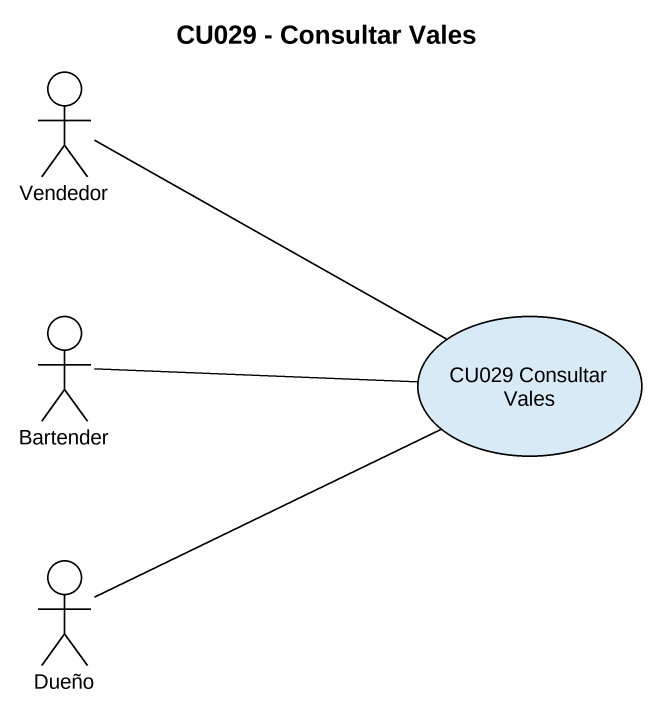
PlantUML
@startuml
title CU029 - Consultar Vales
actor Vendedor
actor Bartender
usecase "CU029 Consultar Vales" as CU029_Consultar_Vales
actor Dueño
Vendedor -right- CU029_Consultar_Vales
Bartender -right- CU029_Consultar_Vales
Dueño -right- CU029_Consultar_Vales
@enduml
